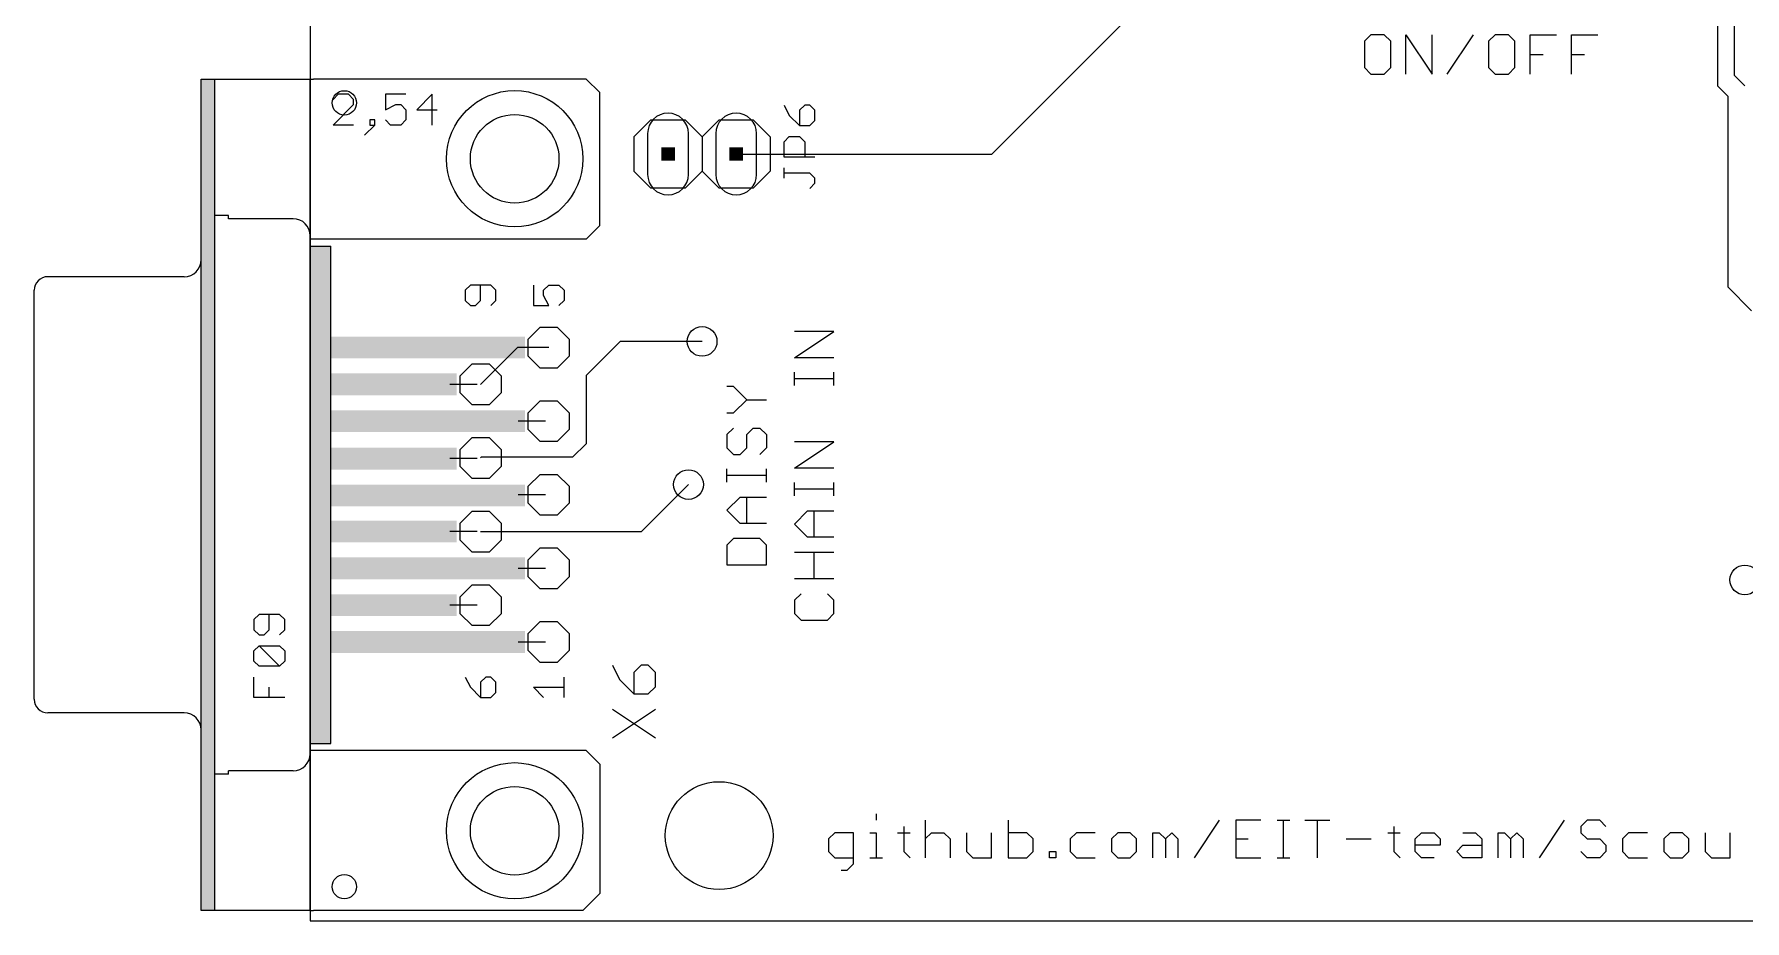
# Model space of a CAD drawing. Extents: x -27 to 163, y -5 to 112.
# Drawn here: x -27.4 to 36.3, y 4.4 to 37.5 of the extents above; entities that cross this region are included whole.
import ezdxf

# ---------------------------------------------------------------- set-up
doc = ezdxf.new("R2010")
doc.units = 0
doc.header["$MEASUREMENT"] = 0
doc.layers.get('0').update_dxf_attribs({"linetype": 'CONTINUOUS'})
for name, color, linetype in [('1', 22, 'CONTINUOUS'), ('17', 82, 'CONTINUOUS'), ('18', 82, 'CONTINUOUS'), ('20', 7, 'CONTINUOUS'), ('21', 7, 'CONTINUOUS'), ('25', 253, 'CONTINUOUS'), ('51', 53, 'CONTINUOUS')]:
    doc.layers.add(name, color=color, linetype=linetype)

# ---------------------------------------------------------------- blocks, each defined once
blk = doc.blocks.new('RECT')
blk.add_solid([(-0.5, -0.5), (0.5, -0.5), (-0.5, 0.5), (0.5, 0.5)])
blk = doc.blocks.new('LONGP100')
blk.add_lwpolyline([(-0.5, -0.5), (0.5, -0.5, 1), (0.5, 0.5), (-0.5, 0.5, 1)], format="xyb", close=True)
blk = doc.blocks.new('OCTAGONP')
blk.add_lwpolyline([(-0.5, -0.2071), (-0.5, 0.2071), (-0.2071, 0.5), (0.2071, 0.5), (0.5, 0.2071), (0.5, -0.2071), (0.2071, -0.5), (-0.2071, -0.5)], close=True)
blk = doc.blocks.new('ROUNDP')
blk.add_circle((0, 0), 0.5)
blk = doc.blocks.new('ROUNDV')
blk.add_circle((0, 0), 0.5)

msp = doc.modelspace()

# ---------------------------------------------------------------- linework, layer by layer
at = {"layer": '1'}
for p, q in [((35.306, 38.735), (35.306, 35.56)), ((8.2547, 33.0197), (13.335, 38.1)), ((35.941, 35.941), (35.941, 37.846)), ((36.068, 35.814), (35.941, 35.941)), ((36.322, 35.56), (36.068, 35.814)), ((35.306, 35.56), (35.687, 35.179)), ((35.687, 35.179), (35.687, 28.067)), ((-1.2698, 33.0197), (8.2547, 33.0197)), ((35.687, 28.067), (36.576, 27.178)), ((-9.4233, 25.8065), (-10.7949, 24.4349)), ((-8.2549, 25.8065), (-9.4233, 25.8065)), ((-5.588, 26.035), (-6.858, 24.765)), ((-2.54, 26.035), (-5.588, 26.035)), ((-6.858, 24.765), (-6.858, 22.225)), ((-10.7695, 21.717), (-10.7949, 21.6917)), ((-7.366, 21.717), (-10.7695, 21.717)), ((-6.858, 22.225), (-7.366, 21.717)), ((-4.8006, 18.9485), (-3.048, 20.701)), ((-10.7949, 18.9485), (-4.8006, 18.9485))]:
    msp.add_line(p, q, dxfattribs=at)
at = {"layer": '20'}
for p, q in [((-17.145, 101.905), (-17.145, 4.445)), ((-17.145, 4.445), (152.38, 4.445))]:
    msp.add_line(p, q, dxfattribs=at)
at = {"layer": '21'}
for p, q in [((22.3865, 37.4663), (22.1408, 37.2205)), ((22.1408, 37.2205), (22.1408, 36.2375)), ((22.878, 37.4663), (22.3865, 37.4663)), ((23.1238, 37.2205), (22.878, 37.4663)), ((23.1238, 36.2375), (23.1238, 37.2205)), ((23.6844, 35.9918), (23.6844, 37.4663)), ((23.6844, 37.4663), (24.6674, 35.9918)), ((24.6674, 35.9918), (24.6674, 37.4663)), ((25.228, 35.9918), (26.211, 37.4663)), ((27.0173, 37.4663), (26.7716, 37.2205)), ((26.7716, 37.2205), (26.7716, 36.2375)), ((27.5088, 37.4663), (27.0173, 37.4663)), ((27.7546, 37.2205), (27.5088, 37.4663)), ((27.7546, 36.2375), (27.7546, 37.2205)), ((28.3152, 35.9918), (28.3152, 37.4663)), ((28.3152, 37.4663), (29.2982, 37.4663)), ((29.8588, 35.9918), (29.8588, 37.4663)), ((29.8588, 37.4663), (30.8418, 37.4663)), ((28.3152, 36.729), (28.8067, 36.729)), ((29.8588, 36.729), (30.3503, 36.729)), ((-21.2089, 35.8141), (-20.7009, 35.8141)), ((-21.2089, 28.0671), (-21.2089, 35.8141)), ((-20.7009, 35.8141), (-20.1929, 35.8141)), ((-20.7009, 33.2741), (-20.7009, 35.8141)), ((-20.1929, 35.8141), (-17.1449, 35.8141)), ((-17.1449, 35.8141), (-17.0179, 35.8141)), ((-17.1449, 30.734), (-17.1449, 35.8141)), ((-6.8579, 35.8141), (-17.0179, 35.8141)), ((-6.3499, 35.306), (-6.8579, 35.8141)), ((22.1408, 36.2375), (22.3865, 35.9918)), ((22.3865, 35.9918), (22.878, 35.9918)), ((22.878, 35.9918), (23.1238, 36.2375)), ((26.7716, 36.2375), (27.0173, 35.9918)), ((27.0173, 35.9918), (27.5088, 35.9918)), ((27.5088, 35.9918), (27.7546, 36.2375)), ((-6.3499, 30.3531), (-6.3499, 35.306)), ((-4.4448, 34.2897), (-5.0798, 33.6547)), ((-4.4448, 34.2897), (-3.1748, 34.2897)), ((-3.1748, 34.2897), (-2.5398, 33.6547)), ((-2.5398, 33.6547), (-1.9048, 34.2897)), ((-1.9048, 34.2897), (-0.6348, 34.2897)), ((-0.6348, 34.2897), (0.0002, 33.6547)), ((-20.7009, 30.734), (-20.7009, 33.2741)), ((-5.0798, 33.6547), (-5.0798, 32.3847)), ((-2.5398, 33.6547), (-2.5398, 32.3847)), ((0.0002, 33.6547), (0.0002, 32.3847)), ((-5.0798, 32.3847), (-4.4448, 31.7497)), ((-2.5398, 32.3847), (-3.1748, 31.7497)), ((-1.9048, 31.7497), (-2.5398, 32.3847)), ((0.0002, 32.3847), (-0.6348, 31.7497)), ((-3.1748, 31.7497), (-4.4448, 31.7497)), ((-0.6348, 31.7497), (-1.9048, 31.7497)), ((-20.7009, 9.9061), (-20.7009, 30.734)), ((-20.1929, 30.734), (-20.7009, 30.734)), ((-20.1929, 30.6071), (-20.1929, 30.734)), ((-17.7799, 30.6071), (-20.1929, 30.6071)), ((-17.1449, 29.8451), (-17.1449, 30.734)), ((-6.8579, 29.8451), (-6.3499, 30.3531)), ((-17.1449, 29.5911), (-17.1449, 29.8451)), ((-6.8579, 29.8451), (-17.1449, 29.8451)), ((-17.1449, 11.0491), (-17.1449, 29.5911)), ((-17.1449, 29.5911), (-16.3829, 29.5911)), ((-16.3829, 11.0491), (-16.3829, 29.5911)), ((-21.8439, 28.4481), (-26.9239, 28.4481)), ((-21.2089, 12.5731), (-21.2089, 28.0671)), ((-11.1767, 28.1312), (-11.3674, 27.9405)), ((-10.4141, 28.1312), (-11.1767, 28.1312)), ((-10.7954, 27.5592), (-10.7954, 28.1312)), ((-10.2234, 27.9405), (-10.4141, 28.1312)), ((-8.8274, 28.1312), (-8.8274, 27.3686)), ((-8.446, 27.9405), (-8.2554, 28.1312)), ((-8.2554, 28.1312), (-7.8741, 28.1312)), ((-7.8741, 28.1312), (-7.6834, 27.9405)), ((-27.4319, 27.6861), (-27.4319, 27.9401)), ((-27.4319, 12.9541), (-27.4319, 27.6861)), ((-11.3674, 27.9405), (-11.3674, 27.5592)), ((-11.3674, 27.5592), (-11.1767, 27.3686)), ((-10.986, 27.3686), (-10.7954, 27.5592)), ((-10.4141, 27.3686), (-10.2234, 27.5592)), ((-10.2234, 27.5592), (-10.2234, 27.9405)), ((-8.446, 27.7499), (-8.446, 27.9405)), ((-8.2554, 27.3686), (-8.446, 27.7499)), ((-7.6834, 27.5592), (-7.8741, 27.3686)), ((-7.6834, 27.9405), (-7.6834, 27.5592)), ((-11.1767, 27.3686), (-10.986, 27.3686)), ((-8.8274, 27.3686), (-8.2554, 27.3686)), ((0.9004, 25.4269), (2.3749, 26.4099)), ((2.3749, 26.4099), (0.9004, 26.4099)), ((2.3749, 25.4269), (0.9004, 25.4269)), ((0.9004, 24.3978), (0.9004, 24.8893)), ((2.3749, 24.3978), (2.3749, 24.8893)), ((-1.3684, 24.3517), (-1.6142, 24.3517)), ((-0.8769, 23.8602), (-1.3684, 24.3517)), ((2.3749, 24.6436), (0.9004, 24.6436)), ((-1.3684, 23.3687), (-0.8769, 23.8602)), ((-0.8769, 23.8602), (-0.1397, 23.8602)), ((-1.6142, 23.3687), (-1.3684, 23.3687)), ((-1.3684, 22.8081), (-1.6142, 22.5624)), ((-1.6142, 22.5624), (-1.6142, 22.0709)), ((-0.8769, 22.5624), (-0.6312, 22.8081)), ((-0.8769, 22.0709), (-0.8769, 22.5624)), ((-0.6312, 22.8081), (-0.3854, 22.8081)), ((-0.3854, 22.8081), (-0.1397, 22.5624)), ((-0.1397, 22.5624), (-0.1397, 22.0709)), ((-1.6142, 22.0709), (-1.3684, 21.8251)), ((-1.3684, 21.8251), (-1.1227, 21.8251)), ((-1.1227, 21.8251), (-0.8769, 22.0709)), ((-0.1397, 22.0709), (-0.3854, 21.8251)), ((0.9004, 21.3106), (2.3749, 22.2936)), ((2.3749, 22.2936), (0.9004, 22.2936)), ((-1.6142, 20.7961), (-1.6142, 21.2875)), ((-0.1397, 21.0418), (-1.6142, 21.0418)), ((-0.1397, 20.7961), (-0.1397, 21.2875)), ((2.3749, 21.3106), (0.9004, 21.3106)), ((0.9004, 20.2815), (0.9004, 20.773)), ((2.3749, 20.5273), (0.9004, 20.5273)), ((2.3749, 20.2815), (2.3749, 20.773)), ((-1.6142, 19.7439), (-1.1227, 20.2354)), ((-1.1227, 20.2354), (-0.1397, 20.2354)), ((-0.8769, 19.2525), (-0.8769, 20.2354)), ((-1.1227, 19.2525), (-1.6142, 19.7439)), ((-0.1397, 19.2525), (-1.1227, 19.2525)), ((0.9004, 19.2294), (1.3919, 19.7209)), ((1.3919, 18.7379), (0.9004, 19.2294)), ((1.3919, 19.7209), (2.3749, 19.7209)), ((1.6377, 18.7379), (1.6377, 19.7209)), ((-1.3684, 18.6918), (-1.6142, 18.4461)), ((-0.3854, 18.6918), (-1.3684, 18.6918)), ((-0.1397, 18.4461), (-0.3854, 18.6918)), ((2.3749, 18.7379), (1.3919, 18.7379)), ((-1.6142, 18.4461), (-1.6142, 17.7089)), ((-0.1397, 17.7089), (-0.1397, 18.4461)), ((0.9004, 18.1773), (2.3749, 18.1773)), ((1.6377, 17.1943), (1.6377, 18.1773)), ((-1.6142, 17.7089), (-0.1397, 17.7089)), ((2.3749, 17.1943), (0.9004, 17.1943)), ((1.1462, 16.6337), (0.9004, 16.3879)), ((2.3749, 16.3879), (2.1292, 16.6337)), ((0.9004, 16.3879), (0.9004, 15.8965)), ((2.3749, 15.8965), (2.3749, 16.3879)), ((0.9004, 15.8965), (1.1462, 15.6507)), ((1.1462, 15.6507), (2.1292, 15.6507)), ((2.1292, 15.6507), (2.3749, 15.8965)), ((-11.3674, 13.5262), (-11.1767, 13.1449)), ((-10.6047, 13.5262), (-10.7954, 13.3355)), ((-10.4141, 13.5262), (-10.6047, 13.5262)), ((-10.2234, 13.3355), (-10.4141, 13.5262)), ((-7.6834, 12.7636), (-7.6834, 13.5262)), ((-27.4319, 12.7001), (-27.4319, 12.9541)), ((-11.1767, 13.1449), (-10.7954, 12.7636)), ((-10.7954, 13.3355), (-10.7954, 12.7636)), ((-10.7954, 12.7636), (-10.4141, 12.7636)), ((-10.4141, 12.7636), (-10.2234, 12.9542)), ((-10.2234, 12.9542), (-10.2234, 13.3355)), ((-8.446, 12.7636), (-8.8274, 13.1449)), ((-8.8274, 13.1449), (-7.6834, 13.1449)), ((-21.8439, 12.1921), (-26.9239, 12.1921)), ((-21.2089, 4.8261), (-21.2089, 12.5731)), ((-17.1449, 10.795), (-17.1449, 11.0491)), ((-17.1449, 11.0491), (-16.3829, 11.0491)), ((-17.1449, 9.9061), (-17.1449, 10.795)), ((-6.8579, 10.795), (-17.1449, 10.795)), ((-6.3499, 10.2871), (-6.8579, 10.795)), ((-6.3499, 10.2871), (-6.3499, 5.4611)), ((-20.7009, 7.3661), (-20.7009, 9.9061)), ((-20.1929, 9.9061), (-20.7009, 9.9061)), ((-20.1929, 9.9061), (-20.1929, 10.0331)), ((-17.7799, 10.0331), (-20.1929, 10.0331)), ((-17.1449, 4.8261), (-17.1449, 9.9061)), ((3.9483, 8.4257), (3.9483, 8.1927)), ((2.4047, 7.7266), (2.1717, 7.4936)), ((3.1038, 7.7266), (2.4047, 7.7266)), ((3.1038, 6.5615), (3.1038, 7.7266)), ((3.7153, 7.7266), (3.9483, 7.7266)), ((3.9483, 7.7266), (3.9483, 6.7945)), ((4.7444, 7.7266), (5.2104, 7.7266)), ((4.9774, 7.9597), (4.9774, 7.0275)), ((5.7734, 8.1927), (5.7734, 6.7945)), ((5.7734, 7.4936), (6.0065, 7.7266)), ((6.0065, 7.7266), (6.4725, 7.7266)), ((6.4725, 7.7266), (6.7056, 7.4936)), ((7.3171, 7.7266), (7.3171, 7.0275)), ((8.2492, 6.7945), (8.2492, 7.7266)), ((8.8607, 8.1927), (8.8607, 6.7945)), ((9.5598, 7.7266), (8.8607, 7.7266)), ((9.7928, 7.4936), (9.5598, 7.7266)), ((11.4091, 7.7266), (11.1761, 7.4936)), ((12.1082, 7.7266), (11.4091, 7.7266)), ((12.9527, 7.7266), (12.7197, 7.4936)), ((13.4188, 7.7266), (12.9527, 7.7266)), ((13.6518, 7.4936), (13.4188, 7.7266)), ((14.2633, 6.7945), (14.2633, 7.7266)), ((14.2633, 7.7266), (14.4963, 7.7266)), ((14.4963, 7.7266), (14.7293, 7.4936)), ((14.7293, 7.4936), (14.9624, 7.7266)), ((14.9624, 7.7266), (15.1954, 7.4936)), ((15.8069, 6.7945), (16.739, 8.1927)), ((18.2826, 8.1927), (17.3505, 8.1927)), ((17.3505, 8.1927), (17.3505, 6.7945)), ((18.8941, 8.1927), (19.3602, 8.1927)), ((19.1271, 6.7945), (19.1271, 8.1927)), ((19.9232, 8.1927), (20.8553, 8.1927)), ((20.3892, 6.7945), (20.3892, 8.1927)), ((23.0104, 7.7266), (23.4764, 7.7266)), ((23.2434, 7.9597), (23.2434, 7.0275)), ((24.0394, 7.4936), (24.2725, 7.7266)), ((24.2725, 7.7266), (24.7385, 7.7266)), ((24.7385, 7.7266), (24.9716, 7.4936)), ((25.8161, 7.7266), (26.2822, 7.7266)), ((26.2822, 7.7266), (26.5152, 7.4936)), ((27.1267, 6.7945), (27.1267, 7.7266)), ((27.1267, 7.7266), (27.3597, 7.7266)), ((27.3597, 7.7266), (27.5927, 7.4936)), ((27.5927, 7.4936), (27.8258, 7.7266)), ((27.8258, 7.7266), (28.0588, 7.4936)), ((28.6703, 6.7945), (29.6024, 8.1927)), ((30.4469, 8.1927), (30.2139, 7.9597)), ((30.2139, 7.9597), (30.2139, 7.7266)), ((30.2139, 7.7266), (30.4469, 7.4936)), ((30.913, 8.1927), (30.4469, 8.1927)), ((31.146, 7.9597), (30.913, 8.1927)), ((31.9905, 7.7266), (31.7575, 7.4936)), ((32.6896, 7.7266), (31.9905, 7.7266)), ((33.5341, 7.7266), (33.3011, 7.4936)), ((34.0002, 7.7266), (33.5341, 7.7266)), ((34.2332, 7.4936), (34.0002, 7.7266)), ((34.8447, 7.7266), (34.8447, 7.0275)), ((35.7768, 6.7945), (35.7768, 7.7266)), ((-20.7009, 4.8261), (-20.7009, 7.3661)), ((2.1717, 7.4936), (2.1717, 7.0275)), ((2.1717, 7.0275), (2.4047, 6.7945)), ((4.9774, 7.0275), (5.2104, 6.7945)), ((6.7056, 7.4936), (6.7056, 6.7945)), ((7.3171, 7.0275), (7.5501, 6.7945)), ((9.5598, 6.7945), (9.7928, 7.0275)), ((9.7928, 7.0275), (9.7928, 7.4936)), ((10.4043, 6.7945), (10.4043, 7.0275)), ((10.4043, 7.0275), (10.6373, 7.0275)), ((10.6373, 7.0275), (10.6373, 6.7945)), ((11.1761, 7.4936), (11.1761, 7.0275)), ((11.1761, 7.0275), (11.4091, 6.7945)), ((12.7197, 7.4936), (12.7197, 7.0275)), ((12.7197, 7.0275), (12.9527, 6.7945)), ((13.4188, 6.7945), (13.6518, 7.0275)), ((13.6518, 7.0275), (13.6518, 7.4936)), ((14.7293, 7.4936), (14.7293, 6.7945)), ((15.1954, 7.4936), (15.1954, 6.7945)), ((17.3505, 7.4936), (17.8166, 7.4936)), ((21.4668, 7.4936), (22.3989, 7.4936)), ((23.2434, 7.0275), (23.4764, 6.7945)), ((24.0394, 7.0275), (24.0394, 7.4936)), ((24.9716, 7.2606), (24.0394, 7.2606)), ((24.2725, 6.7945), (24.0394, 7.0275)), ((24.9716, 7.4936), (24.9716, 7.2606)), ((25.5831, 7.0275), (25.8161, 7.2606)), ((25.8161, 6.7945), (25.5831, 7.0275)), ((25.8161, 7.2606), (26.5152, 7.2606)), ((26.5152, 7.4936), (26.5152, 6.7945)), ((27.5927, 7.4936), (27.5927, 6.7945)), ((28.0588, 7.4936), (28.0588, 6.7945)), ((30.4469, 6.7945), (30.2139, 7.0275)), ((30.4469, 7.4936), (30.913, 7.4936)), ((30.913, 7.4936), (31.146, 7.2606)), ((31.146, 7.0275), (30.913, 6.7945)), ((31.146, 7.2606), (31.146, 7.0275)), ((31.7575, 7.4936), (31.7575, 7.0275)), ((31.7575, 7.0275), (31.9905, 6.7945)), ((33.3011, 7.4936), (33.3011, 7.0275)), ((33.3011, 7.0275), (33.5341, 6.7945)), ((34.0002, 6.7945), (34.2332, 7.0275)), ((34.2332, 7.0275), (34.2332, 7.4936)), ((34.8447, 7.0275), (35.0777, 6.7945)), ((2.4047, 6.7945), (3.1038, 6.7945)), ((2.8708, 6.3284), (3.1038, 6.5615)), ((3.7153, 6.7945), (4.1814, 6.7945)), ((7.5501, 6.7945), (8.2492, 6.7945)), ((8.8607, 6.7945), (9.5598, 6.7945)), ((10.6373, 6.7945), (10.4043, 6.7945)), ((11.4091, 6.7945), (12.1082, 6.7945)), ((12.9527, 6.7945), (13.4188, 6.7945)), ((17.3505, 6.7945), (18.2826, 6.7945)), ((18.8941, 6.7945), (19.3602, 6.7945)), ((24.7385, 6.7945), (24.2725, 6.7945)), ((26.5152, 6.7945), (25.8161, 6.7945)), ((30.913, 6.7945), (30.4469, 6.7945)), ((31.9905, 6.7945), (32.6896, 6.7945)), ((33.5341, 6.7945), (34.0002, 6.7945)), ((35.0777, 6.7945), (35.7768, 6.7945)), ((2.6378, 6.3284), (2.8708, 6.3284)), ((-6.3499, 5.4611), (-6.9849, 4.8261)), ((-20.7009, 4.8261), (-21.2089, 4.8261)), ((-20.1929, 4.8261), (-20.7009, 4.8261)), ((-17.1449, 4.8261), (-20.1929, 4.8261)), ((-17.1449, 4.8261), (-17.0179, 4.8261)), ((-6.9849, 4.8261), (-17.0179, 4.8261))]:
    msp.add_line(p, q, dxfattribs=at)
for centre in [(-9.5249, 32.8422), (-9.5249, 7.7979)]:
    msp.add_circle(centre, 1.651, dxfattribs=at)
for centre, radius, start, end in [((-17.7799, 29.9721), 0.635, 0, 90), ((-21.8439, 29.0831), 0.635, 270, 0), ((-26.9239, 27.9401), 0.508, 90, 180), ((-26.9239, 12.7001), 0.508, 180, 270), ((-21.8439, 11.5571), 0.635, 0, 90), ((-17.7799, 10.6681), 0.635, 270, 0)]:
    msp.add_arc(centre, radius, start, end, dxfattribs=at)
at = {"layer": '25'}
for p, q in [((0.52, 34.8389), (0.7107, 34.4576)), ((0.7107, 34.4576), (1.092, 34.0763)), ((1.2827, 34.8389), (1.092, 34.6483)), ((1.092, 34.6483), (1.092, 34.0763)), ((1.4733, 34.8389), (1.2827, 34.8389)), ((1.664, 34.6483), (1.4733, 34.8389)), ((1.664, 34.267), (1.664, 34.6483)), ((1.092, 34.0763), (1.4733, 34.0763)), ((1.4733, 34.0763), (1.664, 34.267)), ((0.52, 33.4789), (0.7107, 33.6696)), ((0.52, 32.9069), (0.52, 33.4789)), ((0.7107, 33.6696), (1.092, 33.6696)), ((1.092, 33.6696), (1.2827, 33.4789)), ((1.2827, 33.4789), (1.2827, 32.9069)), ((1.664, 32.9069), (0.52, 32.9069)), ((0.52, 32.1188), (0.52, 32.5002)), ((1.4733, 32.3095), (0.52, 32.3095)), ((1.664, 32.1188), (1.4733, 32.3095)), ((1.4733, 31.7375), (1.664, 31.9282)), ((1.664, 31.9282), (1.664, 32.1188)), ((-5.8814, 13.9698), (-5.6144, 13.436)), ((-5.6144, 13.436), (-5.0806, 12.9021)), ((-4.8137, 13.9698), (-5.0806, 13.7029)), ((-5.0806, 13.7029), (-5.0806, 12.9021)), ((-4.5467, 13.9698), (-4.8137, 13.9698)), ((-4.2798, 13.7029), (-4.5467, 13.9698)), ((-4.2798, 13.169), (-4.2798, 13.7029)), ((-5.0806, 12.9021), (-4.5467, 12.9021)), ((-4.5467, 12.9021), (-4.2798, 13.169)), ((-5.8814, 11.265), (-4.2798, 12.3327)), ((-5.8814, 12.3327), (-4.2798, 11.265))]:
    msp.add_line(p, q, dxfattribs=at)
at = {"layer": '51'}
for p, q in [((-16.0985, 35.2435), (-16.2892, 35.0529)), ((-15.7172, 35.2435), (-16.0985, 35.2435)), ((-15.5265, 35.0529), (-15.7172, 35.2435)), ((-13.5776, 35.2435), (-14.3402, 35.2435)), ((-14.3402, 35.2435), (-14.3402, 34.6715)), ((-12.5988, 35.2435), (-13.1708, 34.6715)), ((-12.5988, 34.0996), (-12.5988, 35.2435)), ((-16.2892, 34.0996), (-15.5265, 34.8622)), ((-15.5265, 34.8622), (-15.5265, 35.0529)), ((-14.3402, 34.6715), (-13.9589, 34.8622)), ((-13.9589, 34.8622), (-13.7682, 34.8622)), ((-13.7682, 34.8622), (-13.5776, 34.6715)), ((-13.5776, 34.6715), (-13.5776, 34.2902)), ((-13.1708, 34.6715), (-12.4082, 34.6715)), ((-15.5265, 34.0996), (-16.2892, 34.0996)), ((-15.1198, 33.7182), (-14.7385, 34.0996)), ((-14.7385, 34.2902), (-14.9291, 34.2902)), ((-14.9291, 34.2902), (-14.9291, 34.0996)), ((-14.9291, 34.0996), (-14.7385, 34.0996)), ((-14.7385, 34.0996), (-14.7385, 34.2902)), ((-14.1495, 34.0996), (-14.3402, 34.2902)), ((-13.7682, 34.0996), (-14.1495, 34.0996)), ((-13.5776, 34.2902), (-13.7682, 34.0996)), ((-8.3819, 25.8065), (-9.3979, 25.8065)), ((-10.9219, 24.4349), (-11.9379, 24.4349)), ((-8.3819, 23.0633), (-9.3979, 23.0633)), ((-10.9219, 21.6663), (-11.9379, 21.6663)), ((-8.3819, 20.3201), (-9.3979, 20.3201)), ((-10.9219, 18.9485), (-11.9379, 18.9485)), ((-8.3819, 17.5769), (-9.3979, 17.5769)), ((-10.9219, 16.2052), (-11.9379, 16.2052)), ((-19.0507, 15.865), (-19.2414, 15.6743)), ((-19.2414, 15.6743), (-19.2414, 15.293)), ((-18.2881, 15.865), (-19.0507, 15.865)), ((-18.6694, 15.293), (-18.6694, 15.865)), ((-18.0974, 15.6743), (-18.2881, 15.865)), ((-18.0974, 15.293), (-18.0974, 15.6743)), ((-19.2414, 15.293), (-19.0507, 15.1023)), ((-19.2414, 14.5049), (-19.0507, 14.6956)), ((-19.0507, 15.1023), (-18.86, 15.1023)), ((-19.0507, 14.6956), (-18.2881, 14.6956)), ((-18.2881, 13.9329), (-19.0507, 14.6956)), ((-18.86, 15.1023), (-18.6694, 15.293)), ((-18.2881, 15.1023), (-18.0974, 15.293)), ((-18.2881, 14.6956), (-18.0974, 14.5049)), ((-8.3819, 14.8337), (-9.3979, 14.8337)), ((-19.2414, 14.1236), (-19.2414, 14.5049)), ((-19.0507, 13.9329), (-19.2414, 14.1236)), ((-18.0974, 14.1236), (-18.2881, 13.9329)), ((-18.0974, 14.5049), (-18.0974, 14.1236)), ((-19.2414, 12.7636), (-19.2414, 13.5262)), ((-18.2881, 13.9329), (-19.0507, 13.9329)), ((-18.0974, 12.7636), (-19.2414, 12.7636)), ((-18.6694, 12.7636), (-18.6694, 13.1449))]:
    msp.add_line(p, q, dxfattribs=at)

# ---------------------------------------------------------------- block references
at = {"layer": '17', "rotation": 90}
for name, p, xscale, yscale in [('ROUNDP', (-9.5249, 32.8422), 5.08, 5.08), ('LONGP100', (-3.8098, 33.0197), 1.524, 1.524), ('LONGP100', (-1.2698, 33.0197), 1.524, 1.524), ('OCTAGONP', (-8.2549, 25.8065), 1.524, 1.524), ('OCTAGONP', (-10.7949, 24.4349), 1.524, 1.524), ('OCTAGONP', (-8.2549, 23.0633), 1.524, 1.524), ('OCTAGONP', (-10.7949, 21.6917), 1.524, 1.524), ('OCTAGONP', (-8.2549, 20.3201), 1.524, 1.524), ('OCTAGONP', (-10.7949, 18.9485), 1.524, 1.524), ('OCTAGONP', (-8.2549, 17.5769), 1.524, 1.524), ('OCTAGONP', (-10.7949, 16.2052), 1.524, 1.524), ('OCTAGONP', (-8.2549, 14.8337), 1.524, 1.524), ('ROUNDP', (-9.5249, 7.7979), 5.08, 5.08)]:
    msp.add_blockref(name, p, dxfattribs=dict(at, xscale=xscale, yscale=yscale))
at = {"layer": '18'}
for p, xscale, yscale in [((-15.875, 34.925), 0.908, 0.908), ((-2.54, 26.035), 1.108, 1.108), ((-3.048, 20.701), 1.108, 1.108), ((36.322, 17.145), 1.108, 1.108), ((-1.905, 7.62), 4.016, 4.016), ((-15.875, 5.715), 0.908, 0.908)]:
    msp.add_blockref('ROUNDV', p, dxfattribs=dict(at, xscale=xscale, yscale=yscale))
at = {"layer": '21', "rotation": 90}
for p, xscale, yscale in [((-20.9549, 20.3201), 30.988, 0.508), ((-16.7639, 20.3201), 18.542, 0.762), ((-12.7634, 25.8065), 0.8128, 7.238999999999999), ((-14.0334, 24.4349), 0.8128, 4.698999999999999), ((-12.7634, 23.0633), 0.8128, 7.238999999999999), ((-14.0334, 21.6663), 0.8128, 4.698999999999999), ((-12.7634, 20.2947), 0.8128, 7.238999999999999), ((-14.0334, 18.9485), 0.8128, 4.698999999999999), ((-12.7634, 17.5769), 0.8128, 7.238999999999999), ((-14.0334, 16.2052), 0.8128, 4.698999999999999), ((-12.7634, 14.8337), 0.8128, 7.238999999999999)]:
    msp.add_blockref('RECT', p, dxfattribs=dict(at, xscale=xscale, yscale=yscale))
at = {"layer": '51', "xscale": 0.508, "yscale": 0.508}
for p in [(-3.8098, 33.0197), (-1.2698, 33.0197)]:
    msp.add_blockref('RECT', p, dxfattribs=at)

doc.saveas('drawing.dxf')
